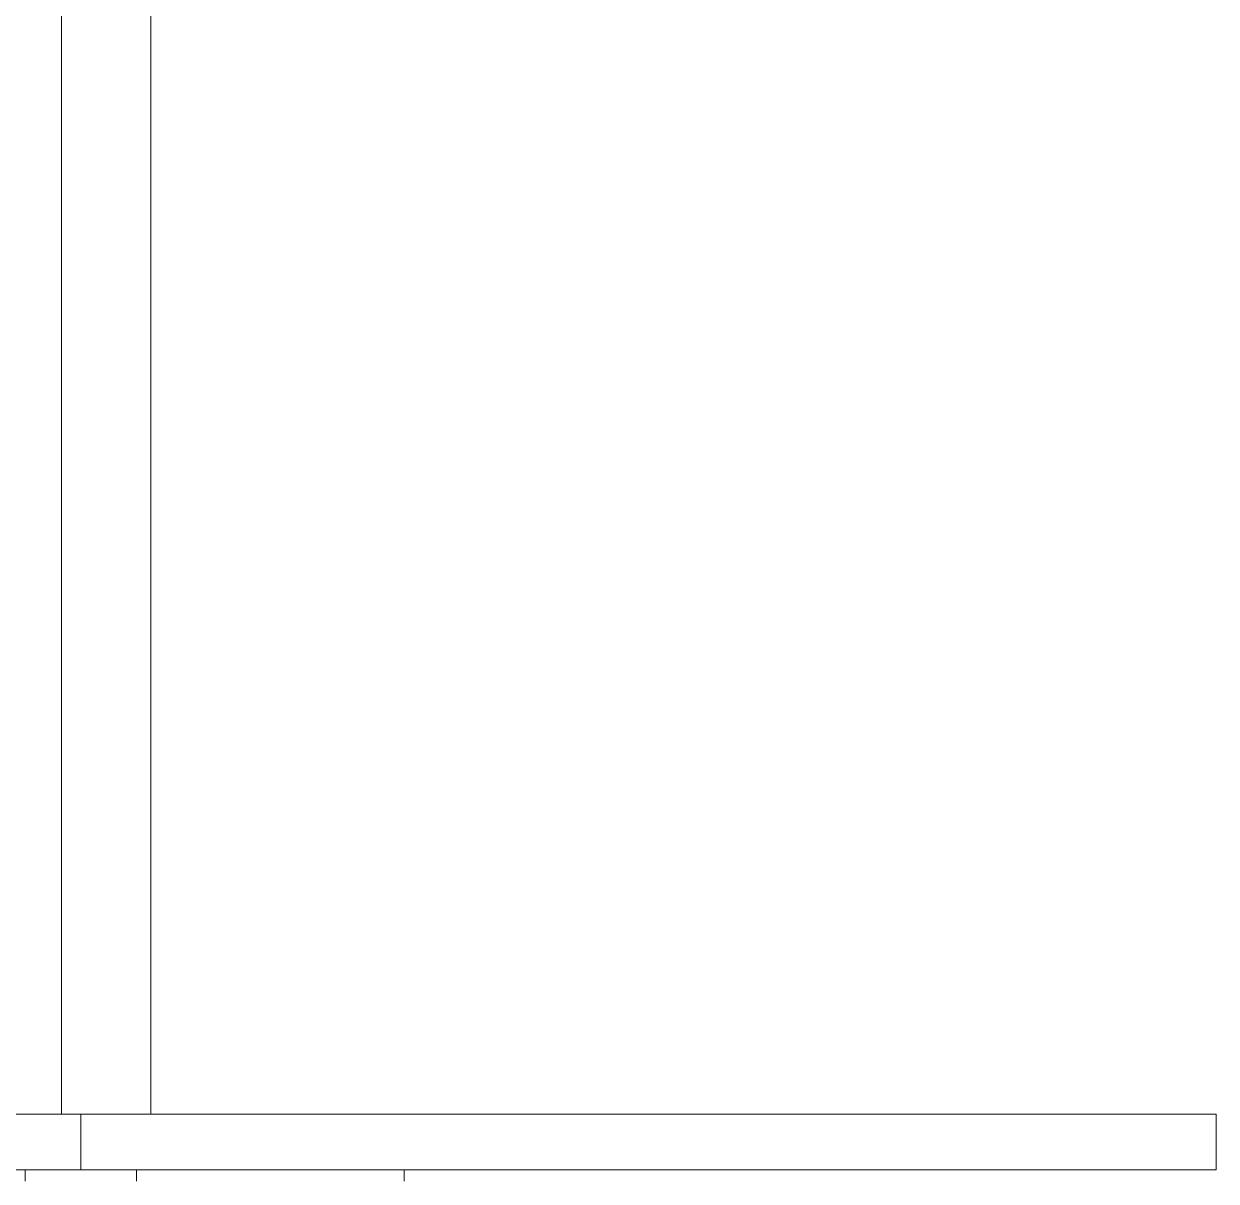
# Model space of a CAD drawing. Header units: inches. Extents: x -23565 to -21, y -324 to 853.
# Drawn here: x -18750.4 to -18723.67, y 28.5 to 54.44 of the extents above; entities that cross this region are included whole.
import ezdxf

# ---------------------------------------------------------------- set-up
doc = ezdxf.new("R2010")
doc.units = ezdxf.units.IN
doc.header["$MEASUREMENT"] = 0
doc.layers.add('A-GLAZ-CWMG', color=51, linetype='Continuous', lineweight=13)
doc.layers.add('I-FURN', color=30, linetype='Continuous', lineweight=13)

# ---------------------------------------------------------------- blocks, each defined once
blk = doc.blocks.new('Falcon 7700 Series Pedestal Base - 36_ Square Top x 30_ - Wheelchair Height-460525-Building Section - East_West looking South _ Fitness Center')
at = {"layer": 'I-FURN', "color": 8, "lineweight": 9}
for p, q in [((-26224.041, 30), (-26198.585, 30)), ((-26198.585, 30), (-26173.129, 30)), ((-26198.585, 28.75), (-26198.585, 30)), ((-26173.129, 28.75), (-26173.129, 30)), ((-26198.585, 28.75), (-26224.041, 28.75)), ((-26199.835, 28.75), (-26199.835, 28.5)), ((-26173.129, 28.75), (-26198.585, 28.75)), ((-26197.335, 28.5), (-26197.335, 28.75)), ((-26191.335, 28.5), (-26191.335, 28.75))]:
    blk.add_line(p, q, dxfattribs=at)
blk = doc.blocks.new('Rectangular Mullion - Exterior 2_ x 4_5_-V35-Building Section - East_West looking South _ Fitness Center')
at = {"layer": 'A-GLAZ-CWMG', "color": 8, "lineweight": 9}
for p, q in [((-26199.015, 96), (-26199.015, 30)), ((-26197.015, 96), (-26197.015, 30))]:
    blk.add_line(p, q, dxfattribs=at)

msp = doc.modelspace()

# ---------------------------------------------------------------- block references
at = {"layer": 'A-GLAZ-CWMG', "color": 8, "lineweight": 9}
msp.add_blockref('Rectangular Mullion - Exterior 2_ x 4_5_-V35-Building Section - East_West looking South _ Fitness Center', (7449.4623, 0), dxfattribs=at)
at = {"layer": 'I-FURN', "color": 8, "lineweight": 9}
msp.add_blockref('Falcon 7700 Series Pedestal Base - 36_ Square Top x 30_ - Wheelchair Height-460525-Building Section - East_West looking South _ Fitness Center', (7449.4623, 0), dxfattribs=at)

doc.saveas('drawing.dxf')
